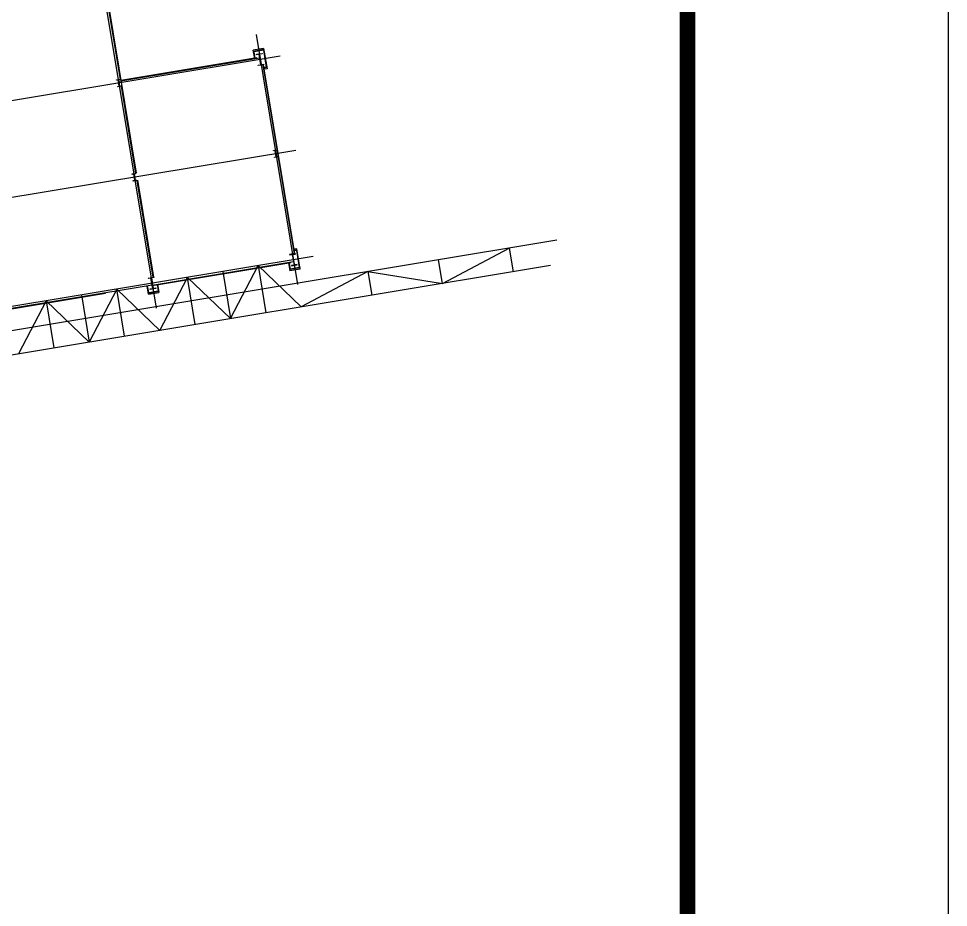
# Model space of a CAD drawing. Header units: millimetres. Extents: x -16232 to 52632, y -3739 to 20678.
# Drawn here: x 24161 to 25230, y 11502 to 12523 of the extents above; entities that cross this region are included whole.
import ezdxf

# ---------------------------------------------------------------- set-up
doc = ezdxf.new("R2010")
doc.units = ezdxf.units.MM
doc.header["$LTSCALE"] = 300
doc.header["$MEASUREMENT"] = 0
doc.layers.add('CINZA-8', color=8, linetype='Continuous')

# ---------------------------------------------------------------- blocks, each defined once
blk = doc.blocks.new('FORMATO_A1')
blk.add_line((841, 0), (841, 594))
at = {"const_width": 0.6}
blk.add_lwpolyline([(831, 584), (25, 584), (25, 10), (831, 10)], close=True, dxfattribs=at)

msp = doc.modelspace()

# ---------------------------------------------------------------- linework, layer by layer
at = {"layer": 'CINZA-8'}
for p, q in [((24150.186, 13210.452), (24319.494, 12190.555)), ((24240.397, 12679.593), (24277.916, 12453.58)), ((24241.074, 12679.705), (24296.569, 12345.404)), ((24434.224, 12504.699), (24481.897, 12217.515)), ((24442.987, 12488.771), (24431.077, 12486.794)), ((24432.672, 12477.185), (24431.077, 12486.794)), ((24443.211, 12487.417), (24431.302, 12485.44)), ((24431.933, 12484.989), (24431.302, 12485.44)), ((24442.76, 12486.786), (24431.933, 12484.989)), ((24433.214, 12477.275), (24431.933, 12484.989)), ((24434.638, 12482.1), (24441.134, 12483.179)), ((24434.718, 12481.613), (24434.638, 12482.1)), ((24437.723, 12482.112), (24434.718, 12481.613)), ((24439.718, 12470.094), (24437.723, 12482.112)), ((24441.215, 12482.691), (24438.21, 12482.193)), ((24438.21, 12482.193), (24440.205, 12470.175)), ((24441.134, 12483.179), (24441.215, 12482.691)), ((24442.76, 12486.786), (24443.211, 12487.417)), ((24442.76, 12486.786), (24445.995, 12467.298)), ((24442.987, 12488.771), (24446.851, 12465.493)), ((24461.836, 12479.94), (23279.265, 12283.628)), ((24276.467, 12451.254), (24438.383, 12478.133)), ((24278.818, 12452.339), (24435.252, 12478.308)), ((24436.713, 12469.595), (24439.718, 12470.094)), ((24436.794, 12469.108), (24436.713, 12469.595)), ((24443.291, 12470.186), (24436.794, 12469.108)), ((24440.205, 12470.175), (24443.21, 12470.673)), ((24442.072, 12469.984), (24478.109, 12252.904)), ((24445.995, 12467.298), (24442.612, 12466.736)), ((24446.626, 12466.846), (24442.702, 12466.195)), ((24478.785, 12253.016), (24442.749, 12470.096)), ((24446.851, 12465.493), (24442.926, 12464.841)), ((24443.21, 12470.673), (24443.291, 12470.186)), ((24445.995, 12467.298), (24446.626, 12466.846)), ((24273.856, 12452.906), (24277.916, 12453.58)), ((24273.937, 12452.419), (24273.856, 12452.906)), ((24275.723, 12452.716), (24273.937, 12452.419)), ((24276.91, 12445.57), (24275.723, 12452.716)), ((24277.997, 12453.093), (24276.211, 12452.797)), ((24276.211, 12452.797), (24277.397, 12445.651)), ((24277.916, 12453.58), (24277.997, 12453.093)), ((24275.123, 12445.274), (24276.91, 12445.57)), ((24275.204, 12444.786), (24275.123, 12445.274)), ((24279.264, 12445.46), (24275.204, 12444.786)), ((24277.397, 12445.651), (24279.183, 12445.948)), ((24279.183, 12445.948), (24279.264, 12445.46)), ((24279.251, 12445.537), (24295.889, 12345.311)), ((24479.809, 12371.671), (23297.238, 12175.359)), ((24454.233, 12371.597), (24458.293, 12372.271)), ((24454.314, 12371.11), (24454.233, 12371.597)), ((24456.101, 12371.406), (24454.314, 12371.11)), ((24457.287, 12364.261), (24456.101, 12371.406)), ((24458.374, 12371.784), (24456.588, 12371.487)), ((24456.588, 12371.487), (24457.774, 12364.341)), ((24457.774, 12364.341), (24459.56, 12364.638)), ((24458.293, 12372.271), (24458.374, 12371.784)), ((24459.56, 12364.638), (24459.641, 12364.151)), ((24455.5, 12363.964), (24457.287, 12364.261)), ((24455.581, 12363.477), (24455.5, 12363.964)), ((24459.641, 12364.151), (24455.581, 12363.477)), ((24291.829, 12344.637), (24295.889, 12345.311)), ((24291.91, 12344.15), (24291.829, 12344.637)), ((24293.697, 12344.447), (24291.91, 12344.15)), ((24294.883, 12337.301), (24293.697, 12344.447)), ((24295.97, 12344.824), (24294.184, 12344.527)), ((24294.184, 12344.527), (24295.37, 12337.382)), ((24295.889, 12345.311), (24295.97, 12344.824)), ((24293.096, 12337.004), (24294.883, 12337.301)), ((24293.177, 12336.517), (24293.096, 12337.004)), ((24297.237, 12337.191), (24293.177, 12336.517)), ((24295.37, 12337.382), (24297.156, 12337.678)), ((24297.156, 12337.678), (24297.237, 12337.191)), ((24297.237, 12337.191), (24315.705, 12225.944)), ((24297.911, 12337.323), (24316.368, 12226.136)), ((24780.085, 12268.545), (22060.907, 11817.15)), ((24481.18, 12258.698), (24477.255, 12258.047)), ((24485.044, 12235.421), (24481.18, 12258.698)), ((24648.548, 12218.896), (24725.256, 12259.443)), ((24725.256, 12259.443), (24729.75, 12232.376)), ((24500.029, 12249.868), (23317.458, 12053.556)), ((24479.327, 12253.106), (24472.831, 12252.028)), ((24472.831, 12252.028), (24472.911, 12251.541)), ((24472.911, 12251.541), (24475.916, 12252.039)), ((24475.916, 12252.039), (24477.911, 12240.022)), ((24476.403, 12252.12), (24479.408, 12252.619)), ((24478.398, 12240.102), (24476.403, 12252.12)), ((24481.404, 12257.345), (24477.48, 12256.694)), ((24480.953, 12256.714), (24477.57, 12256.152)), ((24479.408, 12252.619), (24479.327, 12253.106)), ((24480.953, 12256.714), (24481.404, 12257.345)), ((24484.188, 12237.225), (24480.953, 12256.714)), ((24772.593, 12239.488), (22065.401, 11790.082)), ((24314.847, 12217.041), (24477.25, 12244)), ((24317.452, 12216.778), (24474.344, 12242.823)), ((24404.942, 12178.457), (24436.556, 12239.331)), ((24436.556, 12239.331), (24445.543, 12185.197)), ((24436.556, 12239.331), (24486.144, 12191.937)), ((24471.539, 12243.052), (24473.134, 12233.443)), ((24472.081, 12243.142), (24473.361, 12235.428)), ((24484.819, 12236.774), (24472.91, 12234.797)), ((24484.188, 12237.225), (24473.361, 12235.428)), ((24477.911, 12240.022), (24474.906, 12239.523)), ((24474.906, 12239.523), (24474.987, 12239.036)), ((24474.987, 12239.036), (24481.484, 12240.114)), ((24481.403, 12240.601), (24478.398, 12240.102)), ((24481.484, 12240.114), (24481.403, 12240.601)), ((24484.188, 12237.225), (24484.819, 12236.774)), ((24648.548, 12218.896), (24644.054, 12245.964)), ((24310.427, 12225.068), (24316.923, 12226.147)), ((24317.004, 12225.659), (24313.999, 12225.161)), ((24316.923, 12226.147), (24317.004, 12225.659)), ((24323.74, 12164.977), (24355.354, 12225.852)), ((24364.341, 12171.717), (24355.354, 12225.852)), ((24355.354, 12225.852), (24404.942, 12178.457)), ((24395.955, 12232.591), (24404.942, 12178.457)), ((24473.361, 12235.428), (24472.91, 12234.797)), ((24485.044, 12235.421), (24473.134, 12233.443)), ((24562.852, 12232.484), (24486.144, 12191.937)), ((24562.852, 12232.484), (24567.346, 12205.416)), ((24562.852, 12232.484), (24648.548, 12218.896)), ((24314.847, 12217.041), (23503.314, 12082.323)), ((24310.73, 12206.484), (24309.135, 12216.093)), ((24310.957, 12208.468), (24309.677, 12216.182)), ((24310.508, 12224.581), (24310.427, 12225.068)), ((24313.512, 12225.08), (24310.508, 12224.581)), ((24315.507, 12213.062), (24313.512, 12225.08)), ((24313.999, 12225.161), (24315.994, 12213.143)), ((24320.504, 12217.98), (24321.784, 12210.266)), ((24321.045, 12218.07), (24322.64, 12208.461)), ((24261.12, 12207.427), (23506.446, 12082.147)), ((24233.551, 12205.632), (24242.538, 12151.497)), ((24274.152, 12212.372), (24242.538, 12151.497)), ((24283.139, 12158.237), (24274.152, 12212.372)), ((24323.74, 12164.977), (24274.152, 12212.372)), ((24310.506, 12207.837), (24322.415, 12209.814)), ((24310.957, 12208.468), (24310.506, 12207.837)), ((24310.73, 12206.484), (24322.64, 12208.461)), ((24310.957, 12208.468), (24321.784, 12210.266)), ((24312.503, 12212.563), (24315.507, 12213.062)), ((24312.583, 12212.076), (24312.503, 12212.563)), ((24319.08, 12213.154), (24312.583, 12212.076)), ((24315.994, 12213.143), (24318.999, 12213.641)), ((24318.999, 12213.641), (24319.08, 12213.154)), ((24321.784, 12210.266), (24322.415, 12209.814)), ((24192.95, 12198.892), (24161.336, 12138.017)), ((24192.95, 12198.892), (24201.937, 12144.757)), ((24242.538, 12151.497), (24192.95, 12198.892))]:
    msp.add_line(p, q, dxfattribs=at)

# ---------------------------------------------------------------- block references
at = {"xscale": 30, "yscale": 30, "zscale": 30}
msp.add_blockref('FORMATO_A1', (0, 0), dxfattribs=at)

doc.saveas('drawing.dxf')
